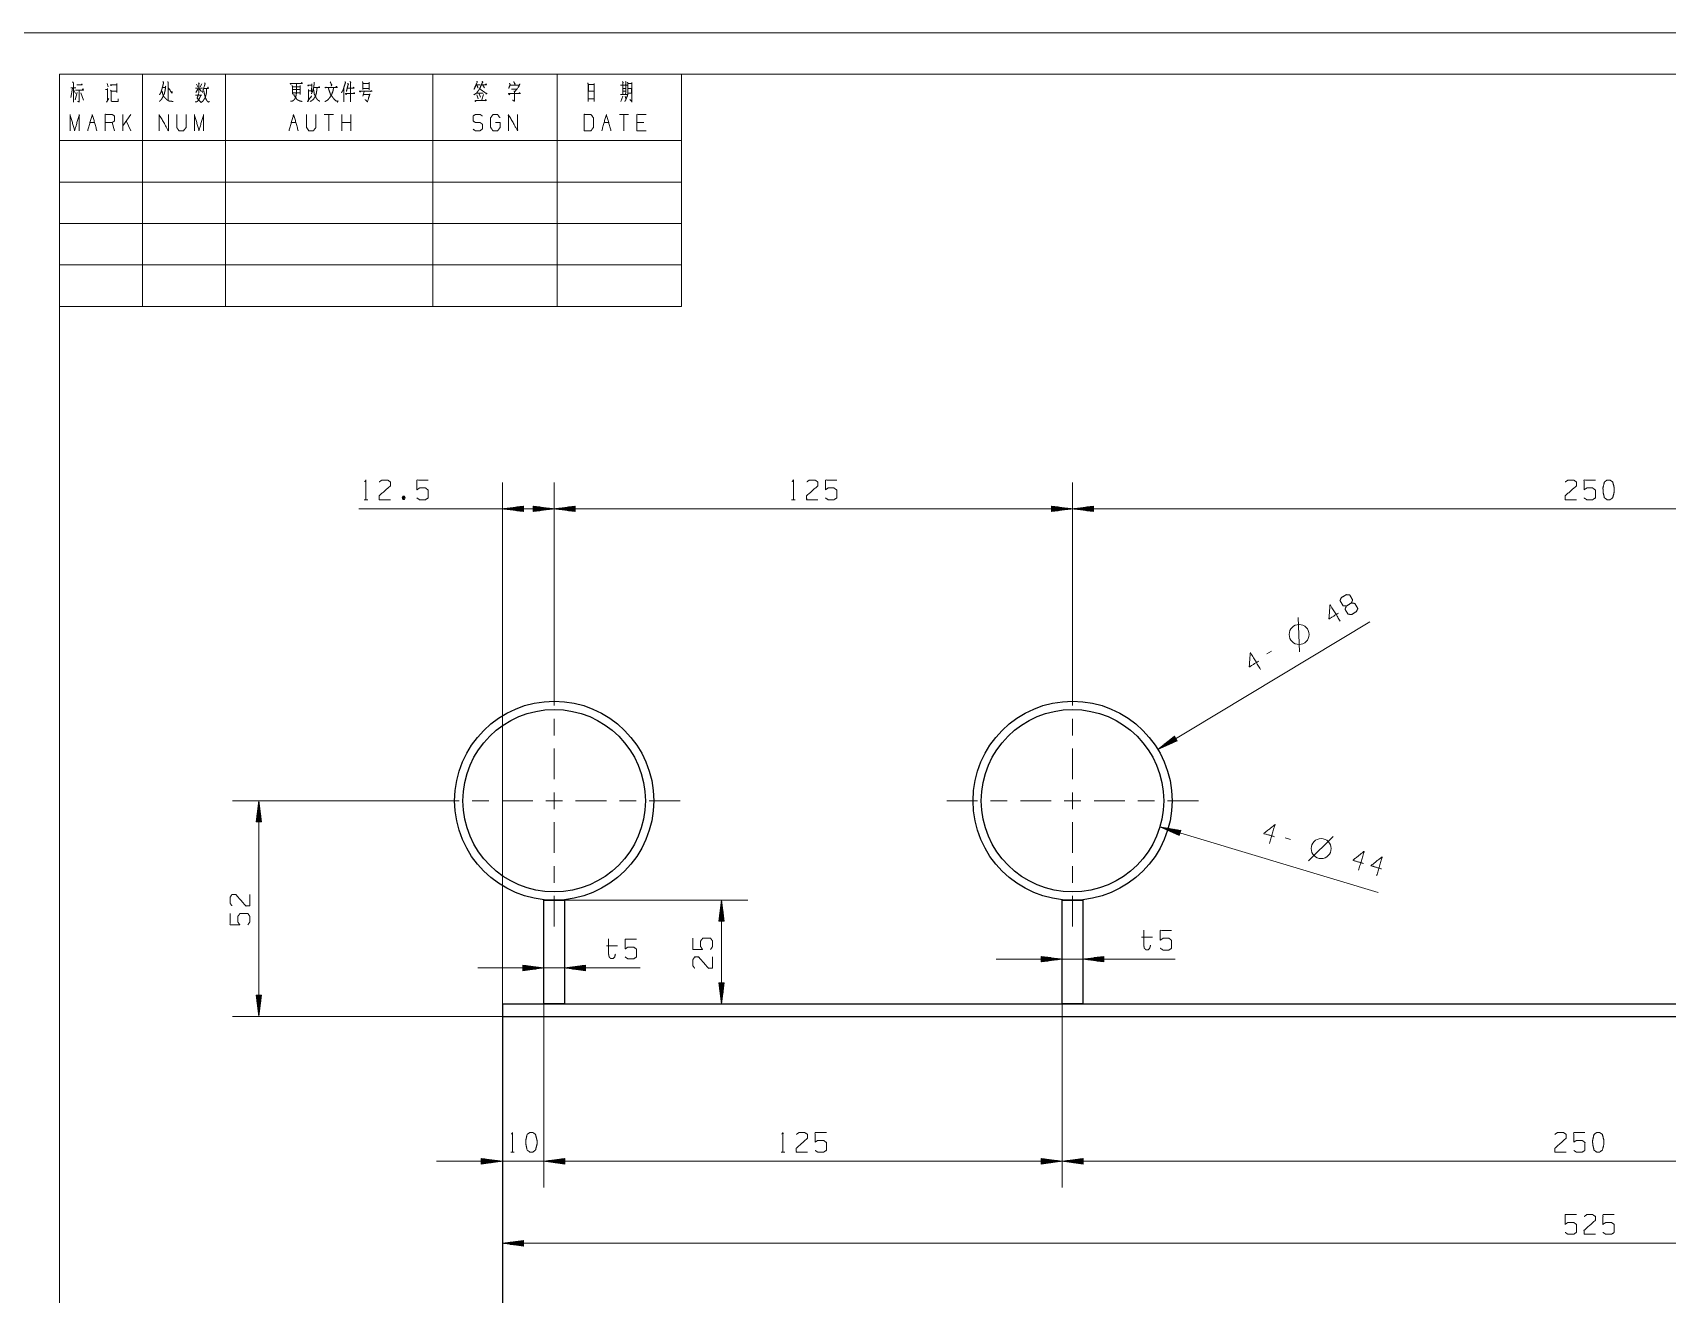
# Model space of a CAD drawing. Header units: millimetres. Extents: x 2210 to 79821, y -19430 to 2344.
# Drawn here: x 9322.1 to 9519.2, y 1637.7 to 1789.8 of the extents above; entities that cross this region are included whole.
import ezdxf

# ---------------------------------------------------------------- set-up
doc = ezdxf.new("R2010")
doc.units = ezdxf.units.MM
doc.layers.add('101', color=7, linetype='Continuous', true_color=0xffffff)

msp = doc.modelspace()

# ---------------------------------------------------------------- linework, layer by layer
msp.add_line((9378.69, 1671.23), (9378.69, 1591.53))
at = {"layer": '101', "color": 133, "linetype": 'Continuous', "lineweight": 18}
for p, q in [((9720.31, 1789.82), (9300.31, 1789.82)), ((9325.31, 1784.82), (9325.31, 1756.82)), ((9325.31, 1784.82), (9400.31, 1784.82)), ((9325.31, 1784.82), (9325.31, 1497.82)), ((9715.31, 1784.82), (9325.31, 1784.82)), ((9325.31, 1784.82), (9400.31, 1784.82)), ((9325.31, 1784.82), (9400.31, 1784.82)), ((9335.31, 1784.82), (9335.31, 1756.82)), ((9345.31, 1784.82), (9345.31, 1756.82)), ((9370.31, 1784.82), (9370.31, 1756.82)), ((9385.31, 1784.82), (9385.31, 1756.82)), ((9400.31, 1784.82), (9400.31, 1756.82)), ((9325.31, 1776.82), (9400.31, 1776.82)), ((9325.31, 1771.82), (9400.31, 1771.82)), ((9325.31, 1766.82), (9400.31, 1766.82)), ((9325.31, 1761.82), (9400.31, 1761.82)), ((9325.31, 1756.82), (9400.31, 1756.82))]:
    msp.add_line(p, q, dxfattribs=at)
at = {"layer": '101', "color": 72, "linetype": 'Continuous', "lineweight": 18}
for p, q in [((9362.64, 1783.87), (9362.64, 1782.92)), ((9393.53, 1783.95), (9393.63, 1783.81)), ((9326.87, 1783.12), (9326.66, 1782.01)), ((9326.67, 1783.19), (9327.28, 1783.19)), ((9326.99, 1782.96), (9327.21, 1782.48)), ((9327.42, 1782.61), (9327.18, 1781.74)), ((9327.87, 1782.59), (9328.18, 1781.7)), ((9330.96, 1781.45), (9331.24, 1781.9)), ((9331.04, 1783.7), (9331.18, 1783.31)), ((9331.44, 1782.9), (9331.53, 1782.79)), ((9337.72, 1783.23), (9338.07, 1783.23)), ((9341.7, 1782.3), (9342.46, 1782.3)), ((9341.99, 1783.02), (9341.73, 1782.61)), ((9341.83, 1783.6), (9341.96, 1783.31)), ((9342.18, 1783), (9342.42, 1782.73)), ((9342.45, 1783.64), (9342.26, 1783.31)), ((9353.4, 1782.59), (9354.28, 1782.59)), ((9353.42, 1783.31), (9354.3, 1783.31)), ((9353.42, 1782.96), (9354.28, 1782.96)), ((9354.31, 1783.45), (9354.31, 1782.38)), ((9355.31, 1782.98), (9355.31, 1781.72)), ((9355.32, 1782.83), (9355.66, 1782.83)), ((9355.7, 1783.64), (9355.67, 1782.71)), ((9359.58, 1783.1), (9359.58, 1781.47)), ((9361.86, 1783.68), (9362.62, 1783.68)), ((9361.86, 1783.1), (9362.62, 1783.1)), ((9362.04, 1782.73), (9361.86, 1782.15)), ((9361.91, 1782.38), (9362.64, 1782.38)), ((9375.61, 1782.34), (9375.79, 1781.84)), ((9375.66, 1782.54), (9376.37, 1782.54)), ((9375.9, 1782.44), (9376.07, 1782.03)), ((9376.43, 1782.38), (9376.23, 1781.72)), ((9376.34, 1783.5), (9376.52, 1783.16)), ((9393.22, 1782.15), (9392.96, 1781.53)), ((9393.16, 1782.77), (9393.56, 1782.77)), ((9393.48, 1782.19), (9393.59, 1781.86)), ((9394.06, 1781.76), (9394.3, 1781.51)), ((9333.9, 1779.97), (9332.93, 1778.6)), ((9332.93, 1778), (9332.93, 1779.97)), ((9358.32, 1779.97), (9357.21, 1779.97)), ((9357.76, 1779.97), (9357.76, 1778)), ((9359.33, 1778), (9359.33, 1779.97)), ((9360.44, 1778), (9360.44, 1779.97)), ((9393.91, 1779.97), (9392.8, 1779.97)), ((9393.35, 1779.97), (9393.35, 1778)), ((9328.97, 1778.99), (9329.52, 1778.99)), ((9331.92, 1778), (9331.64, 1778.99)), ((9333.9, 1778), (9333.34, 1779.18)), ((9353.24, 1778.99), (9353.8, 1778.99)), ((9360.44, 1778.99), (9359.33, 1778.99)), ((9390.95, 1778.99), (9391.51, 1778.99)), ((9395.75, 1778.99), (9394.92, 1778.99)), ((9362.03, 1733.51), (9362.46, 1733.51)), ((9366.71, 1733.96), (9366.87, 1733.54)), ((9413.57, 1733.51), (9413.99, 1733.51)), ((9474.82, 1715.16), (9474.65, 1719.32)), ((9471.43, 1715.27), (9470.86, 1714.93)), ((9473.71, 1692.57), (9473.06, 1692.77)), ((9475.9, 1690), (9478.87, 1692.92)), ((9391.24, 1679.74), (9392.56, 1679.74)), ((9455.76, 1680.8), (9457.09, 1680.8)), ((9379.71, 1654.86), (9380.13, 1654.86)), ((9412.32, 1654.86), (9412.74, 1654.86))]:
    msp.add_line(p, q, dxfattribs=at)
at = {"layer": '101', "color": 22, "linetype": 'Continuous', "lineweight": 18}
for p, q in [((9378.69, 1672.73), (9378.69, 1735.59)), ((9384.94, 1712.41), (9384.94, 1735.59)), ((9384.94, 1712.41), (9384.94, 1735.59)), ((9447.44, 1712.41), (9447.44, 1735.59)), ((9447.44, 1712.41), (9447.44, 1735.59)), ((9381.23, 1732.75), (9378.69, 1732.42)), ((9381.23, 1732.49), (9379.27, 1732.49)), ((9381.23, 1732.55), (9379.65, 1732.55)), ((9381.23, 1732.6), (9380.04, 1732.6)), ((9381.23, 1732.65), (9380.43, 1732.65)), ((9381.23, 1732.7), (9380.81, 1732.7)), ((9381.23, 1732.75), (9381.2, 1732.75)), ((9381.23, 1732.75), (9381.2, 1732.75)), ((9381.23, 1732.08), (9381.23, 1732.75)), ((9384.94, 1732.42), (9382.4, 1732.75)), ((9382.4, 1732.75), (9382.43, 1732.75)), ((9382.4, 1732.75), (9382.4, 1732.08)), ((9382.4, 1732.75), (9382.43, 1732.75)), ((9382.4, 1732.7), (9382.82, 1732.7)), ((9382.4, 1732.65), (9383.2, 1732.65)), ((9382.4, 1732.6), (9383.59, 1732.6)), ((9382.4, 1732.55), (9383.98, 1732.55)), ((9382.4, 1732.49), (9384.36, 1732.49)), ((9387.48, 1732.75), (9384.94, 1732.42)), ((9387.48, 1732.49), (9385.52, 1732.49)), ((9387.48, 1732.55), (9385.9, 1732.55)), ((9387.48, 1732.6), (9386.29, 1732.6)), ((9387.48, 1732.65), (9386.68, 1732.65)), ((9387.48, 1732.7), (9387.06, 1732.7)), ((9387.48, 1732.75), (9387.45, 1732.75)), ((9387.48, 1732.75), (9387.45, 1732.75)), ((9387.48, 1732.08), (9387.48, 1732.75)), ((9444.9, 1732.75), (9444.9, 1732.08)), ((9444.9, 1732.75), (9444.93, 1732.75)), ((9444.9, 1732.75), (9444.93, 1732.75)), ((9447.44, 1732.42), (9444.9, 1732.75)), ((9444.9, 1732.7), (9445.32, 1732.7)), ((9444.9, 1732.65), (9445.7, 1732.65)), ((9444.9, 1732.6), (9446.09, 1732.6)), ((9444.9, 1732.55), (9446.48, 1732.55)), ((9444.9, 1732.49), (9446.86, 1732.49)), ((9449.98, 1732.75), (9447.44, 1732.42)), ((9449.98, 1732.49), (9448.02, 1732.49)), ((9449.98, 1732.55), (9448.4, 1732.55)), ((9449.98, 1732.6), (9448.79, 1732.6)), ((9449.98, 1732.65), (9449.18, 1732.65)), ((9449.98, 1732.7), (9449.56, 1732.7)), ((9449.98, 1732.75), (9449.95, 1732.75)), ((9449.98, 1732.75), (9449.95, 1732.75)), ((9449.98, 1732.08), (9449.98, 1732.75)), ((9384.94, 1732.42), (9361.4, 1732.42)), ((9378.69, 1732.42), (9381.23, 1732.08)), ((9381.23, 1732.44), (9378.88, 1732.44)), ((9381.23, 1732.39), (9378.88, 1732.39)), ((9381.23, 1732.34), (9379.27, 1732.34)), ((9381.23, 1732.29), (9379.65, 1732.29)), ((9381.23, 1732.24), (9380.04, 1732.24)), ((9381.23, 1732.19), (9380.43, 1732.19)), ((9381.23, 1732.14), (9380.81, 1732.14)), ((9381.23, 1732.09), (9381.2, 1732.09)), ((9381.23, 1732.09), (9381.2, 1732.09)), ((9382.4, 1732.44), (9384.75, 1732.44)), ((9382.4, 1732.08), (9384.94, 1732.42)), ((9382.4, 1732.39), (9384.75, 1732.39)), ((9382.4, 1732.34), (9384.36, 1732.34)), ((9382.4, 1732.29), (9383.98, 1732.29)), ((9382.4, 1732.24), (9383.59, 1732.24)), ((9382.4, 1732.19), (9383.2, 1732.19)), ((9382.4, 1732.14), (9382.82, 1732.14)), ((9382.4, 1732.09), (9382.43, 1732.09)), ((9382.4, 1732.09), (9382.43, 1732.09)), ((9384.94, 1732.42), (9387.48, 1732.08)), ((9384.94, 1732.42), (9447.44, 1732.42)), ((9387.48, 1732.44), (9385.13, 1732.44)), ((9387.48, 1732.39), (9385.13, 1732.39)), ((9387.48, 1732.34), (9385.52, 1732.34)), ((9387.48, 1732.29), (9385.9, 1732.29)), ((9387.48, 1732.24), (9386.29, 1732.24)), ((9387.48, 1732.19), (9386.68, 1732.19)), ((9387.48, 1732.14), (9387.06, 1732.14)), ((9387.48, 1732.09), (9387.45, 1732.09)), ((9387.48, 1732.09), (9387.45, 1732.09)), ((9444.9, 1732.44), (9447.25, 1732.44)), ((9444.9, 1732.08), (9447.44, 1732.42)), ((9444.9, 1732.39), (9447.25, 1732.39)), ((9444.9, 1732.34), (9446.86, 1732.34)), ((9444.9, 1732.29), (9446.48, 1732.29)), ((9444.9, 1732.24), (9446.09, 1732.24)), ((9444.9, 1732.19), (9445.7, 1732.19)), ((9444.9, 1732.14), (9445.32, 1732.14)), ((9444.9, 1732.09), (9444.93, 1732.09)), ((9444.9, 1732.09), (9444.93, 1732.09)), ((9447.44, 1732.42), (9572.44, 1732.42)), ((9447.44, 1732.42), (9449.98, 1732.08)), ((9449.98, 1732.44), (9447.63, 1732.44)), ((9449.98, 1732.39), (9447.63, 1732.39)), ((9449.98, 1732.34), (9448.02, 1732.34)), ((9449.98, 1732.29), (9448.4, 1732.29)), ((9449.98, 1732.24), (9448.79, 1732.24)), ((9449.98, 1732.19), (9449.18, 1732.19)), ((9449.98, 1732.14), (9449.56, 1732.14)), ((9449.98, 1732.09), (9449.95, 1732.09)), ((9449.98, 1732.09), (9449.95, 1732.09)), ((9457.72, 1703.42), (9483.3, 1718.81)), ((9459.73, 1705.02), (9457.72, 1703.42)), ((9459.81, 1704.88), (9458.79, 1704.27)), ((9459.78, 1704.93), (9459.09, 1704.51)), ((9459.75, 1704.97), (9459.4, 1704.75)), ((9459.73, 1705.01), (9459.7, 1705)), ((9459.73, 1705.01), (9459.7, 1705)), ((9460.07, 1704.44), (9459.73, 1705.02)), ((9457.72, 1703.42), (9460.07, 1704.44)), ((9459.89, 1704.75), (9457.87, 1703.54)), ((9459.91, 1704.71), (9457.9, 1703.5)), ((9459.86, 1704.8), (9458.18, 1703.78)), ((9459.94, 1704.67), (9458.26, 1703.65)), ((9459.83, 1704.84), (9458.48, 1704.03)), ((9459.96, 1704.62), (9458.61, 1703.81)), ((9459.99, 1704.58), (9458.97, 1703.97)), ((9460.02, 1704.53), (9459.33, 1704.12)), ((9460.04, 1704.49), (9459.68, 1704.28)), ((9460.07, 1704.45), (9460.04, 1704.43)), ((9460.07, 1704.45), (9460.04, 1704.43)), ((9369.77, 1697.23), (9346.15, 1697.23)), ((9349.33, 1697.23), (9348.99, 1694.69)), ((9349.3, 1694.69), (9349.3, 1697.04)), ((9349.33, 1671.23), (9349.33, 1697.23)), ((9349.66, 1694.69), (9349.33, 1697.23)), ((9349.35, 1694.69), (9349.35, 1697.04)), ((9349.05, 1694.69), (9349.05, 1695.11)), ((9349.1, 1694.69), (9349.1, 1695.5)), ((9349.15, 1694.69), (9349.15, 1695.88)), ((9349.2, 1694.69), (9349.2, 1696.27)), ((9349.25, 1694.69), (9349.25, 1696.66)), ((9349.4, 1694.69), (9349.4, 1696.66)), ((9349.45, 1694.69), (9349.45, 1696.27)), ((9349.5, 1694.69), (9349.5, 1695.88)), ((9349.55, 1694.69), (9349.55, 1695.5)), ((9349.6, 1694.69), (9349.6, 1695.11)), ((9348.99, 1694.69), (9348.99, 1694.73)), ((9348.99, 1694.69), (9348.99, 1694.73)), ((9348.99, 1694.69), (9349.66, 1694.69)), ((9349.66, 1694.69), (9349.66, 1694.73)), ((9349.66, 1694.69), (9349.66, 1694.73)), ((9457.98, 1694.07), (9460.31, 1693.02)), ((9460.51, 1693.66), (9457.98, 1694.07)), ((9457.98, 1694.07), (9484.31, 1686.17)), ((9460.4, 1693.32), (9458.15, 1693.99)), ((9460.42, 1693.37), (9458.17, 1694.04)), ((9460.39, 1693.27), (9458.51, 1693.83)), ((9460.43, 1693.42), (9458.55, 1693.98)), ((9460.37, 1693.22), (9458.86, 1693.67)), ((9460.45, 1693.46), (9458.94, 1693.92)), ((9460.36, 1693.17), (9459.22, 1693.51)), ((9460.46, 1693.51), (9459.32, 1693.85)), ((9460.34, 1693.12), (9459.57, 1693.35)), ((9460.47, 1693.56), (9459.7, 1693.79)), ((9460.33, 1693.08), (9459.93, 1693.2)), ((9460.49, 1693.61), (9460.09, 1693.73)), ((9460.31, 1693.02), (9460.51, 1693.66)), ((9460.5, 1693.66), (9460.47, 1693.67)), ((9460.5, 1693.66), (9460.47, 1693.67)), ((9460.31, 1693.03), (9460.28, 1693.04)), ((9460.31, 1693.03), (9460.28, 1693.04)), ((9386.19, 1685.23), (9408.3, 1685.23)), ((9405.12, 1685.23), (9404.79, 1682.69)), ((9405.12, 1672.73), (9405.12, 1685.23)), ((9405.45, 1682.69), (9405.12, 1685.23)), ((9404.89, 1682.69), (9404.89, 1683.5)), ((9404.94, 1682.69), (9404.94, 1683.88)), ((9404.99, 1682.69), (9404.99, 1684.27)), ((9405.04, 1682.69), (9405.04, 1684.66)), ((9405.1, 1682.69), (9405.1, 1685.04)), ((9405.15, 1682.69), (9405.15, 1685.04)), ((9405.2, 1682.69), (9405.2, 1684.66)), ((9405.25, 1682.69), (9405.25, 1684.27)), ((9405.3, 1682.69), (9405.3, 1683.88)), ((9405.35, 1682.69), (9405.35, 1683.5)), ((9404.79, 1682.69), (9404.79, 1682.73)), ((9404.79, 1682.69), (9404.79, 1682.73)), ((9404.79, 1682.69), (9405.45, 1682.69)), ((9404.84, 1682.69), (9404.84, 1683.11)), ((9405.4, 1682.69), (9405.4, 1683.11)), ((9405.45, 1682.69), (9405.45, 1682.73)), ((9405.45, 1682.69), (9405.45, 1682.73)), ((9381.15, 1677.4), (9381.15, 1676.73)), ((9381.15, 1677.4), (9381.18, 1677.4)), ((9383.69, 1677.07), (9381.15, 1677.4)), ((9381.15, 1677.4), (9381.18, 1677.4)), ((9381.15, 1677.35), (9381.57, 1677.35)), ((9381.15, 1677.3), (9381.95, 1677.3)), ((9388.73, 1677.4), (9386.19, 1677.07)), ((9388.73, 1677.3), (9387.93, 1677.3)), ((9388.73, 1677.35), (9388.31, 1677.35)), ((9388.73, 1677.4), (9388.7, 1677.4)), ((9388.73, 1677.4), (9388.7, 1677.4)), ((9388.73, 1676.73), (9388.73, 1677.4)), ((9459.82, 1678.13), (9438.25, 1678.13)), ((9443.65, 1678.47), (9443.65, 1677.8)), ((9446.19, 1678.13), (9443.65, 1678.47)), ((9443.65, 1678.46), (9443.68, 1678.46)), ((9443.65, 1678.46), (9443.68, 1678.46)), ((9443.65, 1678.41), (9444.07, 1678.41)), ((9443.65, 1678.36), (9444.45, 1678.36)), ((9443.65, 1678.31), (9444.84, 1678.31)), ((9443.65, 1678.26), (9445.23, 1678.26)), ((9443.65, 1678.21), (9445.61, 1678.21)), ((9443.65, 1678.16), (9446, 1678.16)), ((9443.65, 1677.8), (9446.19, 1678.13)), ((9443.65, 1678.11), (9446, 1678.11)), ((9443.65, 1678.05), (9445.61, 1678.05)), ((9443.65, 1678), (9445.23, 1678)), ((9443.65, 1677.95), (9444.84, 1677.95)), ((9443.65, 1677.9), (9444.45, 1677.9)), ((9443.65, 1677.85), (9444.07, 1677.85)), ((9443.65, 1677.8), (9443.68, 1677.8)), ((9443.65, 1677.8), (9443.68, 1677.8)), ((9451.23, 1678.47), (9448.69, 1678.13)), ((9448.69, 1678.13), (9451.23, 1677.8)), ((9451.23, 1678.16), (9448.88, 1678.16)), ((9451.23, 1678.11), (9448.88, 1678.11)), ((9451.23, 1678.21), (9449.27, 1678.21)), ((9451.23, 1678.05), (9449.27, 1678.05)), ((9451.23, 1678.26), (9449.65, 1678.26)), ((9451.23, 1678), (9449.65, 1678)), ((9451.23, 1678.31), (9450.04, 1678.31)), ((9451.23, 1677.95), (9450.04, 1677.95)), ((9451.23, 1678.36), (9450.43, 1678.36)), ((9451.23, 1677.9), (9450.43, 1677.9)), ((9451.23, 1678.41), (9450.81, 1678.41)), ((9451.23, 1677.85), (9450.81, 1677.85)), ((9451.23, 1678.46), (9451.2, 1678.46)), ((9451.23, 1678.46), (9451.2, 1678.46)), ((9451.23, 1677.8), (9451.2, 1677.8)), ((9451.23, 1677.8), (9451.2, 1677.8)), ((9451.23, 1677.8), (9451.23, 1678.47)), ((9395.3, 1677.07), (9375.75, 1677.07)), ((9381.15, 1677.25), (9382.34, 1677.25)), ((9381.15, 1677.19), (9382.73, 1677.19)), ((9381.15, 1677.14), (9383.11, 1677.14)), ((9381.15, 1677.09), (9383.5, 1677.09)), ((9381.15, 1676.73), (9383.69, 1677.07)), ((9381.15, 1677.04), (9383.5, 1677.04)), ((9381.15, 1676.99), (9383.11, 1676.99)), ((9381.15, 1676.94), (9382.73, 1676.94)), ((9381.15, 1676.89), (9382.34, 1676.89)), ((9381.15, 1676.84), (9381.95, 1676.84)), ((9381.15, 1676.79), (9381.57, 1676.79)), ((9381.15, 1676.74), (9381.18, 1676.74)), ((9381.15, 1676.74), (9381.18, 1676.74)), ((9386.19, 1677.07), (9388.73, 1676.73)), ((9388.73, 1677.09), (9386.38, 1677.09)), ((9388.73, 1677.04), (9386.38, 1677.04)), ((9388.73, 1677.14), (9386.77, 1677.14)), ((9388.73, 1676.99), (9386.77, 1676.99)), ((9388.73, 1677.19), (9387.15, 1677.19)), ((9388.73, 1676.94), (9387.15, 1676.94)), ((9388.73, 1677.25), (9387.54, 1677.25)), ((9388.73, 1676.89), (9387.54, 1676.89)), ((9388.73, 1676.84), (9387.93, 1676.84)), ((9388.73, 1676.79), (9388.31, 1676.79)), ((9388.73, 1676.74), (9388.7, 1676.74)), ((9388.73, 1676.74), (9388.7, 1676.74)), ((9348.99, 1673.77), (9349.33, 1671.23)), ((9349.66, 1673.77), (9348.99, 1673.77)), ((9348.99, 1673.77), (9348.99, 1673.74)), ((9348.99, 1673.77), (9348.99, 1673.74)), ((9349.05, 1673.77), (9349.05, 1673.36)), ((9349.1, 1673.77), (9349.1, 1672.97)), ((9349.15, 1673.77), (9349.15, 1672.58)), ((9349.2, 1673.77), (9349.2, 1672.2)), ((9349.25, 1673.77), (9349.25, 1671.81)), ((9349.3, 1673.77), (9349.3, 1671.43)), ((9349.33, 1671.23), (9349.66, 1673.77)), ((9349.35, 1673.77), (9349.35, 1671.43)), ((9349.4, 1673.77), (9349.4, 1671.81)), ((9349.45, 1673.77), (9349.45, 1672.2)), ((9349.5, 1673.77), (9349.5, 1672.58)), ((9349.55, 1673.77), (9349.55, 1672.97)), ((9349.6, 1673.77), (9349.6, 1673.36)), ((9349.66, 1673.77), (9349.66, 1673.74)), ((9349.66, 1673.77), (9349.66, 1673.74)), ((9405.45, 1675.27), (9404.79, 1675.27)), ((9404.79, 1675.27), (9405.12, 1672.73)), ((9404.79, 1675.27), (9404.79, 1675.24)), ((9404.79, 1675.27), (9404.79, 1675.24)), ((9404.84, 1675.27), (9404.84, 1674.86)), ((9404.89, 1675.27), (9404.89, 1674.47)), ((9404.94, 1675.27), (9404.94, 1674.08)), ((9404.99, 1675.27), (9404.99, 1673.7)), ((9405.04, 1675.27), (9405.04, 1673.31)), ((9405.1, 1675.27), (9405.1, 1672.93)), ((9405.12, 1672.73), (9405.45, 1675.27)), ((9405.15, 1675.27), (9405.15, 1672.93)), ((9405.2, 1675.27), (9405.2, 1673.31)), ((9405.25, 1675.27), (9405.25, 1673.7)), ((9405.3, 1675.27), (9405.3, 1674.08)), ((9405.35, 1675.27), (9405.35, 1674.47)), ((9405.4, 1675.27), (9405.4, 1674.86)), ((9405.45, 1675.27), (9405.45, 1675.24)), ((9405.45, 1675.27), (9405.45, 1675.24)), ((9383.69, 1672.73), (9383.69, 1650.59)), ((9383.69, 1672.73), (9383.69, 1650.59)), ((9386.19, 1672.73), (9408.3, 1672.73)), ((9446.19, 1672.73), (9446.19, 1650.59)), ((9446.19, 1672.73), (9446.19, 1650.59)), ((9378.69, 1671.23), (9346.15, 1671.23)), ((9378.69, 1671.23), (9378.69, 1640.7)), ((9378.69, 1671.23), (9378.69, 1650.59)), ((9370.75, 1653.77), (9391.63, 1653.77)), ((9376.15, 1654.1), (9376.18, 1654.1)), ((9376.15, 1654.1), (9376.18, 1654.1)), ((9376.15, 1654.1), (9376.15, 1653.43)), ((9378.69, 1653.77), (9376.15, 1654.1)), ((9376.15, 1654.05), (9376.57, 1654.05)), ((9376.15, 1653.99), (9376.95, 1653.99)), ((9376.15, 1653.94), (9377.34, 1653.94)), ((9376.15, 1653.89), (9377.73, 1653.89)), ((9376.15, 1653.84), (9378.11, 1653.84)), ((9376.15, 1653.79), (9378.5, 1653.79)), ((9376.15, 1653.43), (9378.69, 1653.77)), ((9376.15, 1653.74), (9378.5, 1653.74)), ((9376.15, 1653.69), (9378.11, 1653.69)), ((9376.15, 1653.64), (9377.73, 1653.64)), ((9386.23, 1654.1), (9383.69, 1653.77)), ((9386.23, 1654.1), (9383.69, 1653.77)), ((9383.69, 1653.77), (9386.23, 1653.43)), ((9446.19, 1653.77), (9383.69, 1653.77)), ((9383.69, 1653.77), (9386.23, 1653.43)), ((9386.23, 1653.79), (9383.88, 1653.79)), ((9386.23, 1653.79), (9383.88, 1653.79)), ((9386.23, 1653.74), (9383.88, 1653.74)), ((9386.23, 1653.74), (9383.88, 1653.74)), ((9386.23, 1653.84), (9384.27, 1653.84)), ((9386.23, 1653.84), (9384.27, 1653.84)), ((9386.23, 1653.69), (9384.27, 1653.69)), ((9386.23, 1653.69), (9384.27, 1653.69)), ((9386.23, 1653.89), (9384.65, 1653.89)), ((9386.23, 1653.89), (9384.65, 1653.89)), ((9386.23, 1653.64), (9384.65, 1653.64)), ((9386.23, 1653.64), (9384.65, 1653.64)), ((9386.23, 1653.94), (9385.04, 1653.94)), ((9386.23, 1653.94), (9385.04, 1653.94)), ((9386.23, 1653.99), (9385.43, 1653.99)), ((9386.23, 1653.99), (9385.43, 1653.99)), ((9386.23, 1654.05), (9385.81, 1654.05)), ((9386.23, 1654.05), (9385.81, 1654.05)), ((9386.23, 1654.1), (9386.2, 1654.1)), ((9386.23, 1654.1), (9386.2, 1654.1)), ((9386.23, 1654.1), (9386.2, 1654.1)), ((9386.23, 1654.1), (9386.2, 1654.1)), ((9386.23, 1653.43), (9386.23, 1654.1)), ((9386.23, 1653.43), (9386.23, 1654.1)), ((9443.65, 1654.1), (9443.65, 1653.43)), ((9446.19, 1653.77), (9443.65, 1654.1)), ((9443.65, 1654.1), (9443.68, 1654.1)), ((9443.65, 1654.1), (9443.68, 1654.1)), ((9443.65, 1654.05), (9444.07, 1654.05)), ((9443.65, 1653.99), (9444.45, 1653.99)), ((9443.65, 1653.94), (9444.84, 1653.94)), ((9443.65, 1653.89), (9445.23, 1653.89)), ((9443.65, 1653.84), (9445.61, 1653.84)), ((9443.65, 1653.79), (9446, 1653.79)), ((9443.65, 1653.43), (9446.19, 1653.77)), ((9443.65, 1653.74), (9446, 1653.74)), ((9443.65, 1653.69), (9445.61, 1653.69)), ((9443.65, 1653.64), (9445.23, 1653.64)), ((9448.73, 1654.1), (9446.19, 1653.77)), ((9446.19, 1653.77), (9448.73, 1653.43)), ((9571.19, 1653.77), (9446.19, 1653.77)), ((9448.73, 1653.79), (9446.38, 1653.79)), ((9448.73, 1653.74), (9446.38, 1653.74)), ((9448.73, 1653.84), (9446.77, 1653.84)), ((9448.73, 1653.69), (9446.77, 1653.69)), ((9448.73, 1653.89), (9447.15, 1653.89)), ((9448.73, 1653.64), (9447.15, 1653.64)), ((9448.73, 1653.94), (9447.54, 1653.94)), ((9448.73, 1653.99), (9447.93, 1653.99)), ((9448.73, 1654.05), (9448.31, 1654.05)), ((9448.73, 1654.1), (9448.7, 1654.1)), ((9448.73, 1654.1), (9448.7, 1654.1)), ((9448.73, 1653.43), (9448.73, 1654.1)), ((9376.15, 1653.59), (9377.34, 1653.59)), ((9376.15, 1653.54), (9376.95, 1653.54)), ((9376.15, 1653.49), (9376.57, 1653.49)), ((9376.15, 1653.44), (9376.18, 1653.44)), ((9376.15, 1653.44), (9376.18, 1653.44)), ((9386.23, 1653.59), (9385.04, 1653.59)), ((9386.23, 1653.59), (9385.04, 1653.59)), ((9386.23, 1653.54), (9385.43, 1653.54)), ((9386.23, 1653.54), (9385.43, 1653.54)), ((9386.23, 1653.49), (9385.81, 1653.49)), ((9386.23, 1653.49), (9385.81, 1653.49)), ((9386.23, 1653.44), (9386.2, 1653.44)), ((9386.23, 1653.44), (9386.2, 1653.44)), ((9386.23, 1653.44), (9386.2, 1653.44)), ((9386.23, 1653.44), (9386.2, 1653.44)), ((9443.65, 1653.59), (9444.84, 1653.59)), ((9443.65, 1653.54), (9444.45, 1653.54)), ((9443.65, 1653.49), (9444.07, 1653.49)), ((9443.65, 1653.44), (9443.68, 1653.44)), ((9443.65, 1653.44), (9443.68, 1653.44)), ((9448.73, 1653.59), (9447.54, 1653.59)), ((9448.73, 1653.54), (9447.93, 1653.54)), ((9448.73, 1653.49), (9448.31, 1653.49)), ((9448.73, 1653.44), (9448.7, 1653.44)), ((9448.73, 1653.44), (9448.7, 1653.44)), ((9381.23, 1644.2), (9378.69, 1643.87)), ((9378.69, 1643.87), (9641.19, 1643.87)), ((9378.69, 1643.87), (9381.23, 1643.54)), ((9381.23, 1643.9), (9378.88, 1643.9)), ((9381.23, 1643.84), (9378.88, 1643.84)), ((9381.23, 1643.95), (9379.27, 1643.95)), ((9381.23, 1643.79), (9379.27, 1643.79)), ((9381.23, 1644), (9379.65, 1644)), ((9381.23, 1644.05), (9380.04, 1644.05)), ((9381.23, 1644.1), (9380.43, 1644.1)), ((9381.23, 1644.15), (9380.81, 1644.15)), ((9381.23, 1644.2), (9381.2, 1644.2)), ((9381.23, 1644.2), (9381.2, 1644.2)), ((9381.23, 1643.54), (9381.23, 1644.2)), ((9381.23, 1643.74), (9379.65, 1643.74)), ((9381.23, 1643.69), (9380.04, 1643.69)), ((9381.23, 1643.64), (9380.43, 1643.64)), ((9381.23, 1643.59), (9380.81, 1643.59)), ((9381.23, 1643.54), (9381.2, 1643.54)), ((9381.23, 1643.54), (9381.2, 1643.54))]:
    msp.add_line(p, q, dxfattribs=at)
at = {"layer": '101', "color": 151, "linetype": 'Continuous', "lineweight": 18}
for p, q in [((9384.94, 1708.71), (9384.94, 1712.41)), ((9447.44, 1708.71), (9447.44, 1712.41)), ((9384.94, 1705.11), (9384.94, 1707.12)), ((9447.44, 1705.11), (9447.44, 1707.12)), ((9384.94, 1699.82), (9384.94, 1703.53)), ((9447.44, 1699.82), (9447.44, 1703.53)), ((9373.47, 1697.23), (9369.77, 1697.23)), ((9377.06, 1697.23), (9375.05, 1697.23)), ((9382.35, 1697.23), (9378.65, 1697.23)), ((9383.94, 1697.23), (9385.94, 1697.23)), ((9384.94, 1696.23), (9384.94, 1698.24)), ((9387.53, 1697.23), (9391.23, 1697.23)), ((9392.82, 1697.23), (9394.83, 1697.23)), ((9396.41, 1697.23), (9400.12, 1697.23)), ((9435.97, 1697.23), (9432.27, 1697.23)), ((9439.56, 1697.23), (9437.55, 1697.23)), ((9444.85, 1697.23), (9441.15, 1697.23)), ((9446.44, 1697.23), (9448.44, 1697.23)), ((9447.44, 1696.23), (9447.44, 1698.24)), ((9450.03, 1697.23), (9453.73, 1697.23)), ((9455.32, 1697.23), (9457.33, 1697.23)), ((9458.91, 1697.23), (9462.62, 1697.23)), ((9384.94, 1694.64), (9384.94, 1690.94)), ((9447.44, 1694.64), (9447.44, 1690.94)), ((9384.94, 1689.35), (9384.94, 1687.35)), ((9447.44, 1689.35), (9447.44, 1687.35)), ((9384.94, 1685.76), (9384.94, 1682.06)), ((9447.44, 1685.76), (9447.44, 1682.06))]:
    msp.add_line(p, q, dxfattribs=at)
at = {"layer": '101', "color": 163, "linetype": 'Continuous', "lineweight": 25}
for p, q in [((9383.69, 1685.23), (9386.19, 1685.23)), ((9383.69, 1672.73), (9383.69, 1685.23)), ((9386.19, 1685.23), (9386.19, 1672.73)), ((9446.19, 1685.23), (9448.69, 1685.23)), ((9446.19, 1672.73), (9446.19, 1685.23)), ((9448.69, 1685.23), (9448.69, 1672.73)), ((9378.69, 1672.73), (9641.19, 1672.73)), ((9378.69, 1672.73), (9378.69, 1671.23)), ((9386.19, 1672.73), (9383.69, 1672.73)), ((9448.69, 1672.73), (9446.19, 1672.73)), ((9378.69, 1671.23), (9641.19, 1671.23))]:
    msp.add_line(p, q, dxfattribs=at)
at = {"layer": '101', "color": 72, "linetype": 'Continuous', "lineweight": 18}
for centre in [(9474.76, 1717.27), (9477.42, 1691.46)]:
    msp.add_circle(centre, 1.2, dxfattribs=at)
at = {"layer": '101', "color": 163, "linetype": 'Continuous', "lineweight": 25}
for centre, radius in [((9384.94, 1697.23), 12), ((9447.44, 1697.23), 12), ((9384.94, 1697.23), 11), ((9447.44, 1697.23), 11)]:
    msp.add_circle(centre, radius, dxfattribs=at)
at = {"layer": '101', "color": 72, "linetype": 'Continuous', "lineweight": 18}
for points, knots in [([(9326.87, 1783.89), (9326.98, 1783.77), (9326.98, 1781.43)], [0, 0, 0.064393, 1, 1]), ([(9331.59, 1783.52), (9331.51, 1783.45), (9331.45, 1783.52), (9332.19, 1783.52), (9332.19, 1783.7), (9332.19, 1782.61), (9332.19, 1782.79), (9331.53, 1782.79), (9331.53, 1781.65), (9331.54, 1781.57), (9331.66, 1781.53), (9332.35, 1781.53), (9332.35, 1781.84)], [0, 0, 0.017819, 0.033666, 0.169515, 0.204099, 0.407776, 0.442364, 0.564628, 0.775991, 0.791603, 0.814658, 0.942357, 1, 1]), ([(9337.77, 1783.95), (9337.84, 1783.77), (9337.77, 1783.5), (9337.74, 1783.35), (9337.68, 1783.16), (9337.62, 1782.96), (9337.56, 1782.77), (9337.52, 1782.61), (9337.44, 1782.48), (9337.36, 1782.34)], [0, 0, 0.116545, 0.278927, 0.365002, 0.478708, 0.603961, 0.717668, 0.817418, 0.901357, 1, 1]), ([(9338.35, 1783.93), (9338.41, 1783.79), (9338.41, 1781.7)], [0, 0, 0.06955, 1, 1]), ([(9342.04, 1783.77), (9342.17, 1783.7), (9342.11, 1783.74), (9342.11, 1782.59), (9342.11, 1783.12), (9341.7, 1783.12), (9342.52, 1783.12)], [0, 0, 0.046318, 0.069123, 0.437816, 0.608997, 0.739331, 1, 1]), ([(9342.77, 1783.79), (9342.9, 1783.64), (9342.86, 1783.68), (9342.52, 1782.63)], [0, 0, 0.143537, 0.187773, 1, 1]), ([(9353.21, 1783.68), (9353.19, 1783.58), (9353.1, 1783.7), (9354.58, 1783.7), (9354.5, 1783.81), (9354.44, 1783.7)], [0, 0, 0.054227, 0.130909, 0.87613, 0.940043, 1, 1]), ([(9355.98, 1783.87), (9356.02, 1783.79), (9355.94, 1783.23), (9355.82, 1782.81), (9355.77, 1782.67), (9355.66, 1782.44)], [0, 0, 0.062603, 0.440485, 0.727862, 0.828992, 1, 1]), ([(9357.94, 1783.89), (9358.12, 1783.48), (9358.13, 1783.58), (9358.06, 1783.37)], [0, 0, 0.581176, 0.716263, 1, 1]), ([(9359.74, 1783.95), (9359.77, 1783.81), (9359.56, 1783.16), (9359.49, 1782.92), (9359.4, 1782.77), (9359.3, 1782.59)], [0, 0, 0.101083, 0.561706, 0.738774, 0.854629, 1, 1]), ([(9360.05, 1783.74), (9360.15, 1783.52), (9360.09, 1783.6), (9359.89, 1782.73)], [0, 0, 0.200658, 0.282145, 1, 1]), ([(9360.31, 1783.95), (9360.43, 1783.81), (9360.37, 1783.87), (9360.37, 1781.47)], [0, 0, 0.069697, 0.101625, 1, 1]), ([(9361.8, 1783.89), (9361.88, 1783.81), (9361.88, 1782.96)], [0, 0, 0.115189, 1, 1]), ([(9376.24, 1783.97), (9376.36, 1783.85), (9376.31, 1783.87), (9376.02, 1783.21), (9375.89, 1782.96), (9375.74, 1782.77), (9375.58, 1782.54), (9375.26, 1782.34)], [0, 0, 0.080396, 0.103261, 0.444362, 0.576789, 0.688375, 0.819716, 1, 1]), ([(9375.6, 1783.99), (9375.7, 1783.85), (9375.67, 1783.89), (9375.28, 1782.98), (9375.51, 1783.52), (9376.02, 1783.52), (9375.61, 1783.52), (9375.76, 1783.16)], [0, 0, 0.057042, 0.07334, 0.392466, 0.581127, 0.745774, 0.87749, 1, 1]), ([(9379.55, 1783.74), (9379.66, 1783.52), (9379.64, 1783.6), (9379.46, 1783.1)], [0, 0, 0.294025, 0.394866, 1, 1]), ([(9380.07, 1783.93), (9380.19, 1783.64), (9380.24, 1783.68), (9380.19, 1783.58)], [0, 0, 0.644011, 0.768354, 1, 1]), ([(9388.98, 1783.77), (9389.05, 1783.6), (9389.05, 1781.51), (9389.05, 1781.84), (9389.75, 1781.84), (9389.75, 1781.53), (9389.75, 1783.7), (9389.75, 1783.58), (9389.07, 1783.58), (9389.07, 1782.77), (9389.77, 1782.77)], [0, 0, 0.022322, 0.280074, 0.320905, 0.407511, 0.44579, 0.713751, 0.729062, 0.813864, 0.913394, 1, 1]), ([(9393.16, 1783.95), (9393.28, 1783.81), (9393.21, 1783.89), (9393.21, 1782.38), (9392.93, 1782.38), (9393.78, 1782.38), (9393.56, 1782.38), (9393.56, 1783.89), (9393.56, 1783.5), (9392.94, 1783.5), (9393.73, 1783.5), (9393.56, 1783.5), (9393.56, 1783.08), (9393.18, 1783.08)], [0, 0, 0.025061, 0.039924, 0.243199, 0.280605, 0.39479, 0.42432, 0.627595, 0.680502, 0.763188, 0.869498, 0.893122, 0.948813, 1, 1]), ([(9393.79, 1783.85), (9393.84, 1783.7), (9393.84, 1782.52), (9393.78, 1782.25), (9393.65, 1781.94), (9393.56, 1781.7), (9393.44, 1781.51)], [0, 0, 0.062372, 0.548434, 0.661879, 0.800828, 0.909362, 1, 1]), ([(9393.84, 1783.68), (9394.3, 1783.68), (9394.3, 1783.81), (9394.3, 1781.45), (9394.3, 1783.1), (9393.86, 1783.1), (9394.27, 1783.1), (9394.27, 1782.52), (9393.86, 1782.52)], [0, 0, 0.072646, 0.091913, 0.457973, 0.714856, 0.782961, 0.846526, 0.936435, 1, 1]), ([(9327.23, 1782.9), (9328.18, 1782.9), (9328.12, 1783.06), (9328.05, 1782.92)], [0, 0, 0.737857, 0.874089, 1, 1]), ([(9327.4, 1783.52), (9328.03, 1783.52), (9327.99, 1783.64), (9327.94, 1783.56)], [0, 0, 0.736257, 0.890366, 1, 1]), ([(9327.67, 1782.9), (9327.67, 1781.47), (9327.5, 1781.55)], [0, 0, 0.887515, 1, 1]), ([(9330.85, 1782.96), (9331.1, 1782.96), (9331.1, 1783.08), (9331.1, 1781.63)], [0, 0, 0.136549, 0.204721, 1, 1]), ([(9338.1, 1783.37), (9338.01, 1782.77), (9337.96, 1782.59), (9337.93, 1782.44), (9337.84, 1782.3), (9337.77, 1782.13), (9337.72, 1782.01), (9337.62, 1781.84), (9337.53, 1781.72), (9337.34, 1781.53)], [0, 0, 0.296659, 0.392137, 0.46442, 0.547267, 0.635799, 0.700206, 0.795426, 0.869797, 1, 1]), ([(9337.62, 1782.83), (9337.68, 1782.69), (9337.72, 1782.52), (9337.75, 1782.38), (9337.9, 1782.09), (9337.97, 1782.01), (9338.18, 1781.8), (9338.29, 1781.7), (9338.44, 1781.61), (9338.64, 1781.55), (9338.83, 1781.55), (9338.98, 1781.53)], [0, 0, 0.075191, 0.157626, 0.228751, 0.384956, 0.438117, 0.578248, 0.65344, 0.734339, 0.837348, 0.928887, 1, 1]), ([(9338.38, 1783.21), (9338.86, 1782.54), (9338.86, 1782.73)], [0, 0, 0.814818, 1, 1]), ([(9342.32, 1782.23), (9342.2, 1781.98), (9342.13, 1781.8), (9341.99, 1781.61), (9341.86, 1781.51), (9341.64, 1781.47)], [0, 0, 0.251055, 0.434029, 0.64262, 0.795766, 1, 1]), ([(9342.07, 1782.5), (9341.89, 1781.92), (9342.33, 1781.45)], [0, 0, 0.483237, 1, 1]), ([(9343.03, 1783.02), (9343.03, 1782.77), (9343, 1782.5), (9342.93, 1782.21), (9342.81, 1781.92), (9342.68, 1781.72), (9342.54, 1781.53), (9342.33, 1781.41)], [0, 0, 0.134106, 0.280228, 0.441583, 0.610314, 0.742762, 0.870657, 1, 1]), ([(9342.68, 1782.83), (9342.73, 1782.63), (9342.77, 1782.38), (9342.86, 1782.09), (9342.97, 1781.8), (9343.11, 1781.57), (9343.3, 1781.43), (9343.34, 1781.57)], [0, 0, 0.122124, 0.267694, 0.442444, 0.622807, 0.774615, 0.912625, 1, 1]), ([(9342.74, 1783.1), (9343.24, 1783.1), (9343.21, 1783.27), (9343.15, 1783.16)], [0, 0, 0.634119, 0.848445, 1, 1]), ([(9353.87, 1783.7), (9353.87, 1782.54), (9353.83, 1782.4), (9353.81, 1782.23), (9353.76, 1782.03), (9353.68, 1781.86), (9353.59, 1781.74), (9353.46, 1781.63), (9353.33, 1781.57), (9353.13, 1781.55)], [0, 0, 0.455623, 0.515134, 0.580482, 0.665033, 0.736192, 0.79598, 0.861823, 0.919058, 1, 1]), ([(9353.32, 1783.45), (9353.4, 1783.31), (9353.4, 1782.4)], [0, 0, 0.156848, 1, 1]), ([(9353.52, 1782.42), (9353.59, 1782.25), (9353.68, 1782.11), (9353.79, 1781.98), (9353.86, 1781.86), (9353.93, 1781.76), (9354.06, 1781.7), (9354.21, 1781.61), (9354.37, 1781.57), (9354.56, 1781.53)], [0, 0, 0.124249, 0.240531, 0.35103, 0.449957, 0.536949, 0.636896, 0.752292, 0.866372, 1, 1]), ([(9355.34, 1781.72), (9355.25, 1781.53), (9355.19, 1781.55), (9355.72, 1782.19)], [0, 0, 0.187521, 0.244051, 1, 1]), ([(9355.37, 1783.48), (9355.29, 1783.39), (9355.23, 1783.48), (9355.67, 1783.48)], [0, 0, 0.169755, 0.325542, 1, 1]), ([(9356.35, 1783.19), (9356.33, 1782.98), (9356.3, 1782.77), (9356.27, 1782.54), (9356.21, 1782.34), (9356.14, 1782.15), (9356.05, 1782.01), (9355.95, 1781.84), (9355.85, 1781.74), (9355.72, 1781.63), (9355.51, 1781.53)], [0, 0, 0.105429, 0.211651, 0.328282, 0.437572, 0.539265, 0.625346, 0.724284, 0.79827, 0.883378, 1, 1]), ([(9355.92, 1783), (9355.95, 1782.81), (9355.99, 1782.63), (9356.02, 1782.42), (9356.11, 1782.25), (9356.18, 1782.11), (9356.26, 1781.94), (9356.36, 1781.8), (9356.51, 1781.65), (9356.7, 1781.55)], [0, 0, 0.109654, 0.220947, 0.342501, 0.451483, 0.545868, 0.651144, 0.754315, 0.874064, 1, 1]), ([(9355.98, 1783.21), (9356.68, 1783.21), (9356.59, 1783.31), (9356.48, 1783.19)], [0, 0, 0.696293, 0.830826, 1, 1]), ([(9357.44, 1783.27), (9357.35, 1783.16), (9357.31, 1783.21), (9358.79, 1783.21), (9358.69, 1783.37), (9358.58, 1783.23)], [0, 0, 0.066333, 0.095822, 0.818123, 0.913284, 1, 1]), ([(9358.35, 1783.23), (9358.28, 1782.83), (9358.13, 1782.42), (9357.87, 1781.98), (9357.63, 1781.7), (9357.3, 1781.51)], [0, 0, 0.190069, 0.398701, 0.640199, 0.817216, 1, 1]), ([(9357.72, 1783.12), (9357.79, 1782.9), (9357.97, 1782.4), (9358.25, 1782.01), (9358.55, 1781.65), (9358.83, 1781.53), (9358.89, 1781.61), (9358.79, 1781.45)], [0, 0, 0.103286, 0.330833, 0.538837, 0.740597, 0.872112, 0.915905, 1, 1]), ([(9359.89, 1782.48), (9359.86, 1782.34), (9359.78, 1782.48), (9360.88, 1782.48), (9360.81, 1782.61), (9360.78, 1782.5)], [0, 0, 0.08907, 0.186879, 0.848313, 0.935185, 1, 1]), ([(9359.99, 1783.12), (9360.81, 1783.12), (9360.75, 1783.27), (9360.68, 1783.12)], [0, 0, 0.720068, 0.857376, 1, 1]), ([(9361.58, 1782.73), (9361.54, 1782.67), (9361.45, 1782.77), (9362.99, 1782.77), (9362.9, 1782.83), (9362.8, 1782.73)], [0, 0, 0.038001, 0.105809, 0.873511, 0.927246, 1, 1]), ([(9362.71, 1782.44), (9362.43, 1781.47), (9362.15, 1781.76)], [0, 0, 0.71586, 1, 1]), ([(9375.54, 1781.63), (9375.42, 1781.53), (9375.38, 1781.63), (9376.77, 1781.63), (9376.69, 1781.76), (9376.59, 1781.61)], [0, 0, 0.078897, 0.135659, 0.837617, 0.910404, 1, 1]), ([(9375.96, 1783.08), (9376.15, 1782.92), (9376.34, 1782.79), (9376.49, 1782.69), (9376.69, 1782.52), (9376.88, 1782.5), (9376.72, 1782.42)], [0, 0, 0.194845, 0.370351, 0.508814, 0.712321, 0.860156, 1, 1]), ([(9376.2, 1783.52), (9376.78, 1783.52), (9376.71, 1783.66), (9376.64, 1783.56)], [0, 0, 0.669422, 0.855054, 1, 1]), ([(9379.64, 1782.5), (9379.52, 1782.34), (9379.43, 1782.48), (9380.88, 1782.48), (9380.75, 1782.59), (9380.67, 1782.5)], [0, 0, 0.096613, 0.17732, 0.867547, 0.947356, 1, 1]), ([(9379.62, 1783.5), (9380.73, 1783.5), (9380.81, 1783.66), (9380.59, 1783.19)], [0, 0, 0.611939, 0.711554, 1, 1]), ([(9379.78, 1783.02), (9380.45, 1783.02), (9380.51, 1783.08), (9380.18, 1782.71), (9380.07, 1782.79), (9380.15, 1782.71), (9380.15, 1781.55), (9379.93, 1781.7)], [0, 0, 0.230144, 0.259318, 0.430979, 0.476011, 0.513789, 0.910079, 1, 1]), ([(9326.57, 1778), (9326.57, 1779.97), (9327.12, 1778), (9327.68, 1779.97), (9327.68, 1778)], [0, 0, 0.245192, 0.5, 0.754808, 1, 1]), ([(9330.81, 1778), (9330.81, 1779.97), (9331.64, 1779.97), (9331.92, 1779.78), (9331.92, 1779.18), (9331.64, 1778.99), (9330.81, 1778.99)], [0, 0, 0.400952, 0.571035, 0.639278, 0.761676, 0.829917, 1, 1]), ([(9337.31, 1778), (9337.31, 1779.97), (9338.42, 1778), (9338.42, 1779.97)], [0, 0, 0.317574, 0.682426, 1, 1]), ([(9339.43, 1779.97), (9339.43, 1778.39), (9339.7, 1778), (9340.25, 1778), (9340.55, 1778.39), (9340.55, 1779.97)], [0, 0, 0.337152, 0.438599, 0.557781, 0.662848, 1, 1]), ([(9341.56, 1778), (9341.56, 1779.97), (9342.11, 1778), (9342.67, 1779.97), (9342.67, 1778)], [0, 0, 0.245192, 0.5, 0.754808, 1, 1]), ([(9355.09, 1779.97), (9355.09, 1778.39), (9355.35, 1778), (9355.91, 1778), (9356.2, 1778.39), (9356.2, 1779.97)], [0, 0, 0.337152, 0.438599, 0.557781, 0.662848, 1, 1]), ([(9375.16, 1778.19), (9375.44, 1778), (9376.01, 1778), (9376.28, 1778.21), (9376.28, 1778.79), (9376.01, 1778.99), (9375.45, 1778.99), (9375.16, 1779.18), (9375.16, 1779.78), (9375.45, 1779.97), (9376.01, 1779.97), (9376.28, 1779.78)], [0, 0, 0.068035, 0.184054, 0.254521, 0.372333, 0.442799, 0.555843, 0.626367, 0.748393, 0.81892, 0.931964, 1, 1]), ([(9377.85, 1778.99), (9378.41, 1778.99), (9378.41, 1778.39), (9378.13, 1778), (9377.56, 1778), (9377.28, 1778.39), (9377.28, 1779.57), (9377.57, 1779.97), (9378.11, 1779.97), (9378.39, 1779.57)], [0, 0, 0.103295, 0.214797, 0.304261, 0.410274, 0.499739, 0.718892, 0.809956, 0.910533, 1, 1]), ([(9379.42, 1778), (9379.42, 1779.97), (9380.53, 1778), (9380.53, 1779.97)], [0, 0, 0.317574, 0.682426, 1, 1]), ([(9388.55, 1778), (9389.37, 1778), (9389.67, 1778.39), (9389.67, 1779.57), (9389.37, 1779.97), (9388.55, 1779.97), (9388.55, 1778)], [0, 0, 0.142133, 0.227159, 0.431787, 0.516817, 0.65895, 1, 1]), ([(9390.68, 1778), (9391.23, 1779.97), (9391.79, 1778)], [0, 0, 0.5, 1, 1]), ([(9396.03, 1778), (9394.92, 1778), (9394.92, 1779.97), (9396.03, 1779.97)], [0, 0, 0.265389, 0.734611, 1, 1]), ([(9362.1, 1735.69), (9362.24, 1735.89), (9362.24, 1733.51)], [0, 0, 0.093492, 1, 1]), ([(9363.85, 1735.66), (9364.17, 1735.89), (9364.86, 1735.89), (9365.19, 1735.66), (9365.19, 1735.19), (9363.83, 1733.99), (9363.85, 1733.51), (9365.19, 1733.51)], [0, 0, 0.069692, 0.192977, 0.265273, 0.350228, 0.674739, 0.759753, 1, 1]), ([(9368.39, 1733.74), (9368.72, 1733.51), (9369.41, 1733.51), (9369.75, 1733.74), (9369.75, 1734.69), (9369.41, 1734.94), (9368.72, 1734.94), (9368.39, 1734.71), (9368.39, 1735.89), (9369.75, 1735.89)], [0, 0, 0.062228, 0.168343, 0.230571, 0.376815, 0.441266, 0.547381, 0.609609, 0.79049, 1, 1]), ([(9413.64, 1735.69), (9413.78, 1735.89), (9413.78, 1733.51)], [0, 0, 0.093491, 1, 1]), ([(9415.39, 1735.66), (9415.71, 1735.89), (9416.39, 1735.89), (9416.73, 1735.66), (9416.73, 1735.19), (9415.37, 1733.99), (9415.39, 1733.51), (9416.73, 1733.51)], [0, 0, 0.069692, 0.192977, 0.265273, 0.350228, 0.674739, 0.759753, 1, 1]), ([(9417.65, 1733.74), (9417.98, 1733.51), (9418.67, 1733.51), (9419.01, 1733.74), (9419.01, 1734.69), (9418.67, 1734.94), (9417.98, 1734.94), (9417.65, 1734.71), (9417.65, 1735.89), (9419.01, 1735.89)], [0, 0, 0.062228, 0.168343, 0.230571, 0.376815, 0.441266, 0.547381, 0.609609, 0.79049, 1, 1]), ([(9506.86, 1735.66), (9507.18, 1735.89), (9507.87, 1735.89), (9508.2, 1735.66), (9508.2, 1735.19), (9506.84, 1733.99), (9506.86, 1733.51), (9508.2, 1733.51)], [0, 0, 0.069694, 0.192978, 0.265273, 0.350228, 0.674739, 0.759753, 1, 1]), ([(9509.12, 1733.74), (9509.46, 1733.51), (9510.14, 1733.51), (9510.48, 1733.74), (9510.48, 1734.69), (9510.14, 1734.94), (9509.46, 1734.94), (9509.12, 1734.71), (9509.12, 1735.89), (9510.48, 1735.89)], [0, 0, 0.062229, 0.168343, 0.230572, 0.376815, 0.441266, 0.54738, 0.609609, 0.790489, 1, 1]), ([(9512.24, 1733.51), (9512.58, 1733.76), (9512.76, 1734.46), (9512.76, 1734.94), (9512.58, 1735.66), (9512.24, 1735.89), (9511.91, 1735.89), (9511.57, 1735.66), (9511.4, 1734.94), (9511.41, 1734.46), (9511.57, 1733.76), (9511.91, 1733.51), (9512.24, 1733.51)], [0, 0, 0.067528, 0.183972, 0.260585, 0.380944, 0.446144, 0.500307, 0.565506, 0.685864, 0.762531, 0.878309, 0.945837, 1, 1]), ([(9366.71, 1733.54), (9366.87, 1733.54), (9366.96, 1733.76), (9366.87, 1733.96), (9366.71, 1733.96), (9366.62, 1733.76), (9366.71, 1733.54), (9366.87, 1733.96)], [0, 0, 0.093978, 0.236788, 0.365957, 0.459935, 0.589105, 0.731916, 1, 1]), ([(9479.51, 1719.84), (9478.36, 1719.15), (9478.49, 1720.89), (9479.72, 1718.86)], [0, 0, 0.245869, 0.565294, 1, 1]), ([(9480.46, 1720.7), (9480.07, 1720.73), (9479.69, 1721.35), (9479.85, 1721.71), (9480.44, 1722.07), (9480.85, 1722.05), (9481.22, 1721.42), (9481.05, 1721.06), (9480.46, 1720.7), (9480.3, 1720.32), (9480.66, 1719.72), (9481.08, 1719.67), (9481.67, 1720.03), (9481.84, 1720.4), (9481.46, 1721.02), (9481.05, 1721.06)], [0, 0, 0.047573, 0.136086, 0.183658, 0.267815, 0.317166, 0.405678, 0.455027, 0.539184, 0.590298, 0.675756, 0.726868, 0.811025, 0.860376, 0.948888, 1, 1]), ([(9469.9, 1714.06), (9468.75, 1713.37), (9468.88, 1715.11), (9470.1, 1713.07)], [0, 0, 0.245869, 0.565296, 1, 1]), ([(9471.78, 1692.89), (9470.49, 1693.28), (9471.86, 1694.35), (9471.18, 1692.08)], [0, 0, 0.24587, 0.565295, 1, 1]), ([(9482.52, 1689.67), (9481.24, 1690.05), (9482.61, 1691.13), (9481.93, 1688.85)], [0, 0, 0.24587, 0.565296, 1, 1]), ([(9484.7, 1689.01), (9483.42, 1689.4), (9484.79, 1690.48), (9484.11, 1688.2)], [0, 0, 0.24587, 0.565296, 1, 1]), ([(9346.08, 1684.57), (9345.86, 1684.89), (9345.86, 1685.58), (9346.08, 1685.91), (9346.56, 1685.91), (9347.76, 1684.55), (9348.23, 1684.57), (9348.23, 1685.91)], [0, 0, 0.069694, 0.192979, 0.265274, 0.350227, 0.67474, 0.759752, 1, 1]), ([(9348.01, 1682.28), (9348.23, 1682.61), (9348.23, 1683.3), (9348.01, 1683.64), (9347.06, 1683.64), (9346.81, 1683.3), (9346.81, 1682.61), (9347.03, 1682.28), (9345.86, 1682.28), (9345.86, 1683.64)], [0, 0, 0.062229, 0.168345, 0.230571, 0.376816, 0.441264, 0.547379, 0.609609, 0.79049, 1, 1]), ([(9456.84, 1679.8), (9456.75, 1679.45), (9456.56, 1679.25), (9456.31, 1679.25), (9456.1, 1679.45), (9456.03, 1679.8), (9456.03, 1681.62)], [0, 0, 0.107403, 0.190396, 0.26402, 0.35076, 0.456999, 1, 1]), ([(9458.02, 1679.45), (9458.36, 1679.22), (9459.05, 1679.22), (9459.38, 1679.45), (9459.38, 1680.4), (9459.05, 1680.65), (9458.36, 1680.65), (9458.02, 1680.42), (9458.02, 1681.6), (9459.38, 1681.6)], [0, 0, 0.062228, 0.168344, 0.230572, 0.376816, 0.441265, 0.54738, 0.609608, 0.79049, 1, 1]), ([(9392.32, 1678.74), (9392.23, 1678.39), (9392.03, 1678.19), (9391.79, 1678.19), (9391.57, 1678.39), (9391.5, 1678.74), (9391.5, 1680.56)], [0, 0, 0.107404, 0.190397, 0.264021, 0.350761, 0.456999, 1, 1]), ([(9393.5, 1678.39), (9393.83, 1678.16), (9394.52, 1678.16), (9394.86, 1678.39), (9394.86, 1679.34), (9394.52, 1679.59), (9393.83, 1679.59), (9393.5, 1679.36), (9393.5, 1680.54), (9394.86, 1680.54)], [0, 0, 0.062228, 0.168344, 0.230572, 0.376816, 0.441265, 0.54738, 0.609608, 0.79049, 1, 1]), ([(9403.8, 1679.3), (9404.03, 1679.64), (9404.03, 1680.33), (9403.8, 1680.66), (9402.85, 1680.66), (9402.6, 1680.33), (9402.6, 1679.64), (9402.83, 1679.3), (9401.65, 1679.3), (9401.65, 1680.66)], [0, 0, 0.062229, 0.168345, 0.230571, 0.376816, 0.441264, 0.547379, 0.609609, 0.79049, 1, 1]), ([(9401.88, 1677.04), (9401.65, 1677.36), (9401.65, 1678.05), (9401.88, 1678.39), (9402.35, 1678.39), (9403.55, 1677.03), (9404.03, 1677.04), (9404.03, 1678.39)], [0, 0, 0.069691, 0.192976, 0.265274, 0.350227, 0.67474, 0.759752, 1, 1]), ([(9379.78, 1657.03), (9379.92, 1657.23), (9379.92, 1654.86)], [0, 0, 0.09349, 1, 1]), ([(9382.36, 1654.86), (9382.69, 1655.11), (9382.87, 1655.81), (9382.87, 1656.28), (9382.69, 1657.01), (9382.36, 1657.23), (9382.02, 1657.23), (9381.68, 1657.01), (9381.51, 1656.28), (9381.53, 1655.81), (9381.68, 1655.11), (9382.02, 1654.86), (9382.36, 1654.86)], [0, 0, 0.067526, 0.183971, 0.260583, 0.380943, 0.446141, 0.500305, 0.565504, 0.685863, 0.762528, 0.878309, 0.945835, 1, 1]), ([(9412.39, 1657.03), (9412.53, 1657.23), (9412.53, 1654.86)], [0, 0, 0.093491, 1, 1]), ([(9414.14, 1657.01), (9414.46, 1657.23), (9415.14, 1657.23), (9415.48, 1657.01), (9415.48, 1656.53), (9414.12, 1655.33), (9414.14, 1654.86), (9415.48, 1654.86)], [0, 0, 0.069693, 0.192977, 0.265274, 0.350227, 0.67474, 0.759752, 1, 1]), ([(9416.4, 1655.08), (9416.73, 1654.86), (9417.42, 1654.86), (9417.76, 1655.08), (9417.76, 1656.03), (9417.42, 1656.28), (9416.73, 1656.28), (9416.4, 1656.06), (9416.4, 1657.23), (9417.76, 1657.23)], [0, 0, 0.062228, 0.168343, 0.230572, 0.376816, 0.441266, 0.547381, 0.609609, 0.790489, 1, 1]), ([(9505.61, 1657.01), (9505.93, 1657.23), (9506.62, 1657.23), (9506.95, 1657.01), (9506.95, 1656.53), (9505.59, 1655.33), (9505.61, 1654.86), (9506.95, 1654.86)], [0, 0, 0.069691, 0.192976, 0.265274, 0.350227, 0.67474, 0.759752, 1, 1]), ([(9507.87, 1655.08), (9508.21, 1654.86), (9508.89, 1654.86), (9509.23, 1655.08), (9509.23, 1656.03), (9508.89, 1656.28), (9508.21, 1656.28), (9507.87, 1656.06), (9507.87, 1657.23), (9509.23, 1657.23)], [0, 0, 0.062227, 0.168345, 0.230572, 0.376816, 0.441264, 0.547383, 0.609609, 0.79049, 1, 1]), ([(9510.99, 1654.86), (9511.33, 1655.11), (9511.51, 1655.81), (9511.51, 1656.28), (9511.33, 1657.01), (9510.99, 1657.23), (9510.66, 1657.23), (9510.32, 1657.01), (9510.15, 1656.28), (9510.16, 1655.81), (9510.32, 1655.11), (9510.66, 1654.86), (9510.99, 1654.86)], [0, 0, 0.067527, 0.183972, 0.260584, 0.380942, 0.446141, 0.500308, 0.565504, 0.685864, 0.762529, 0.878309, 0.945834, 1, 1]), ([(9506.84, 1645.19), (9507.18, 1644.96), (9507.87, 1644.96), (9508.2, 1645.19), (9508.2, 1646.14), (9507.87, 1646.39), (9507.18, 1646.39), (9506.84, 1646.16), (9506.84, 1647.34), (9508.2, 1647.34)], [0, 0, 0.062229, 0.168345, 0.230571, 0.376816, 0.441264, 0.547379, 0.609609, 0.79049, 1, 1]), ([(9509.14, 1647.11), (9509.46, 1647.34), (9510.14, 1647.34), (9510.48, 1647.11), (9510.48, 1646.64), (9509.12, 1645.44), (9509.14, 1644.96), (9510.48, 1644.96)], [0, 0, 0.069693, 0.192977, 0.265274, 0.350227, 0.67474, 0.759751, 1, 1]), ([(9511.4, 1645.19), (9511.73, 1644.96), (9512.42, 1644.96), (9512.76, 1645.19), (9512.76, 1646.14), (9512.42, 1646.39), (9511.73, 1646.39), (9511.4, 1646.16), (9511.4, 1647.34), (9512.76, 1647.34)], [0, 0, 0.062227, 0.168342, 0.230571, 0.376816, 0.441267, 0.547382, 0.609609, 0.79049, 1, 1])]:
    msp.add_open_spline(points, degree=1, knots=knots, dxfattribs=at)
for points in [[(9328.69, 1778), (9329.25, 1779.97), (9329.8, 1778)], [(9352.97, 1778), (9353.52, 1779.97), (9354.08, 1778)]]:
    msp.add_open_spline(points, degree=1, dxfattribs=at)

doc.saveas('drawing.dxf')
